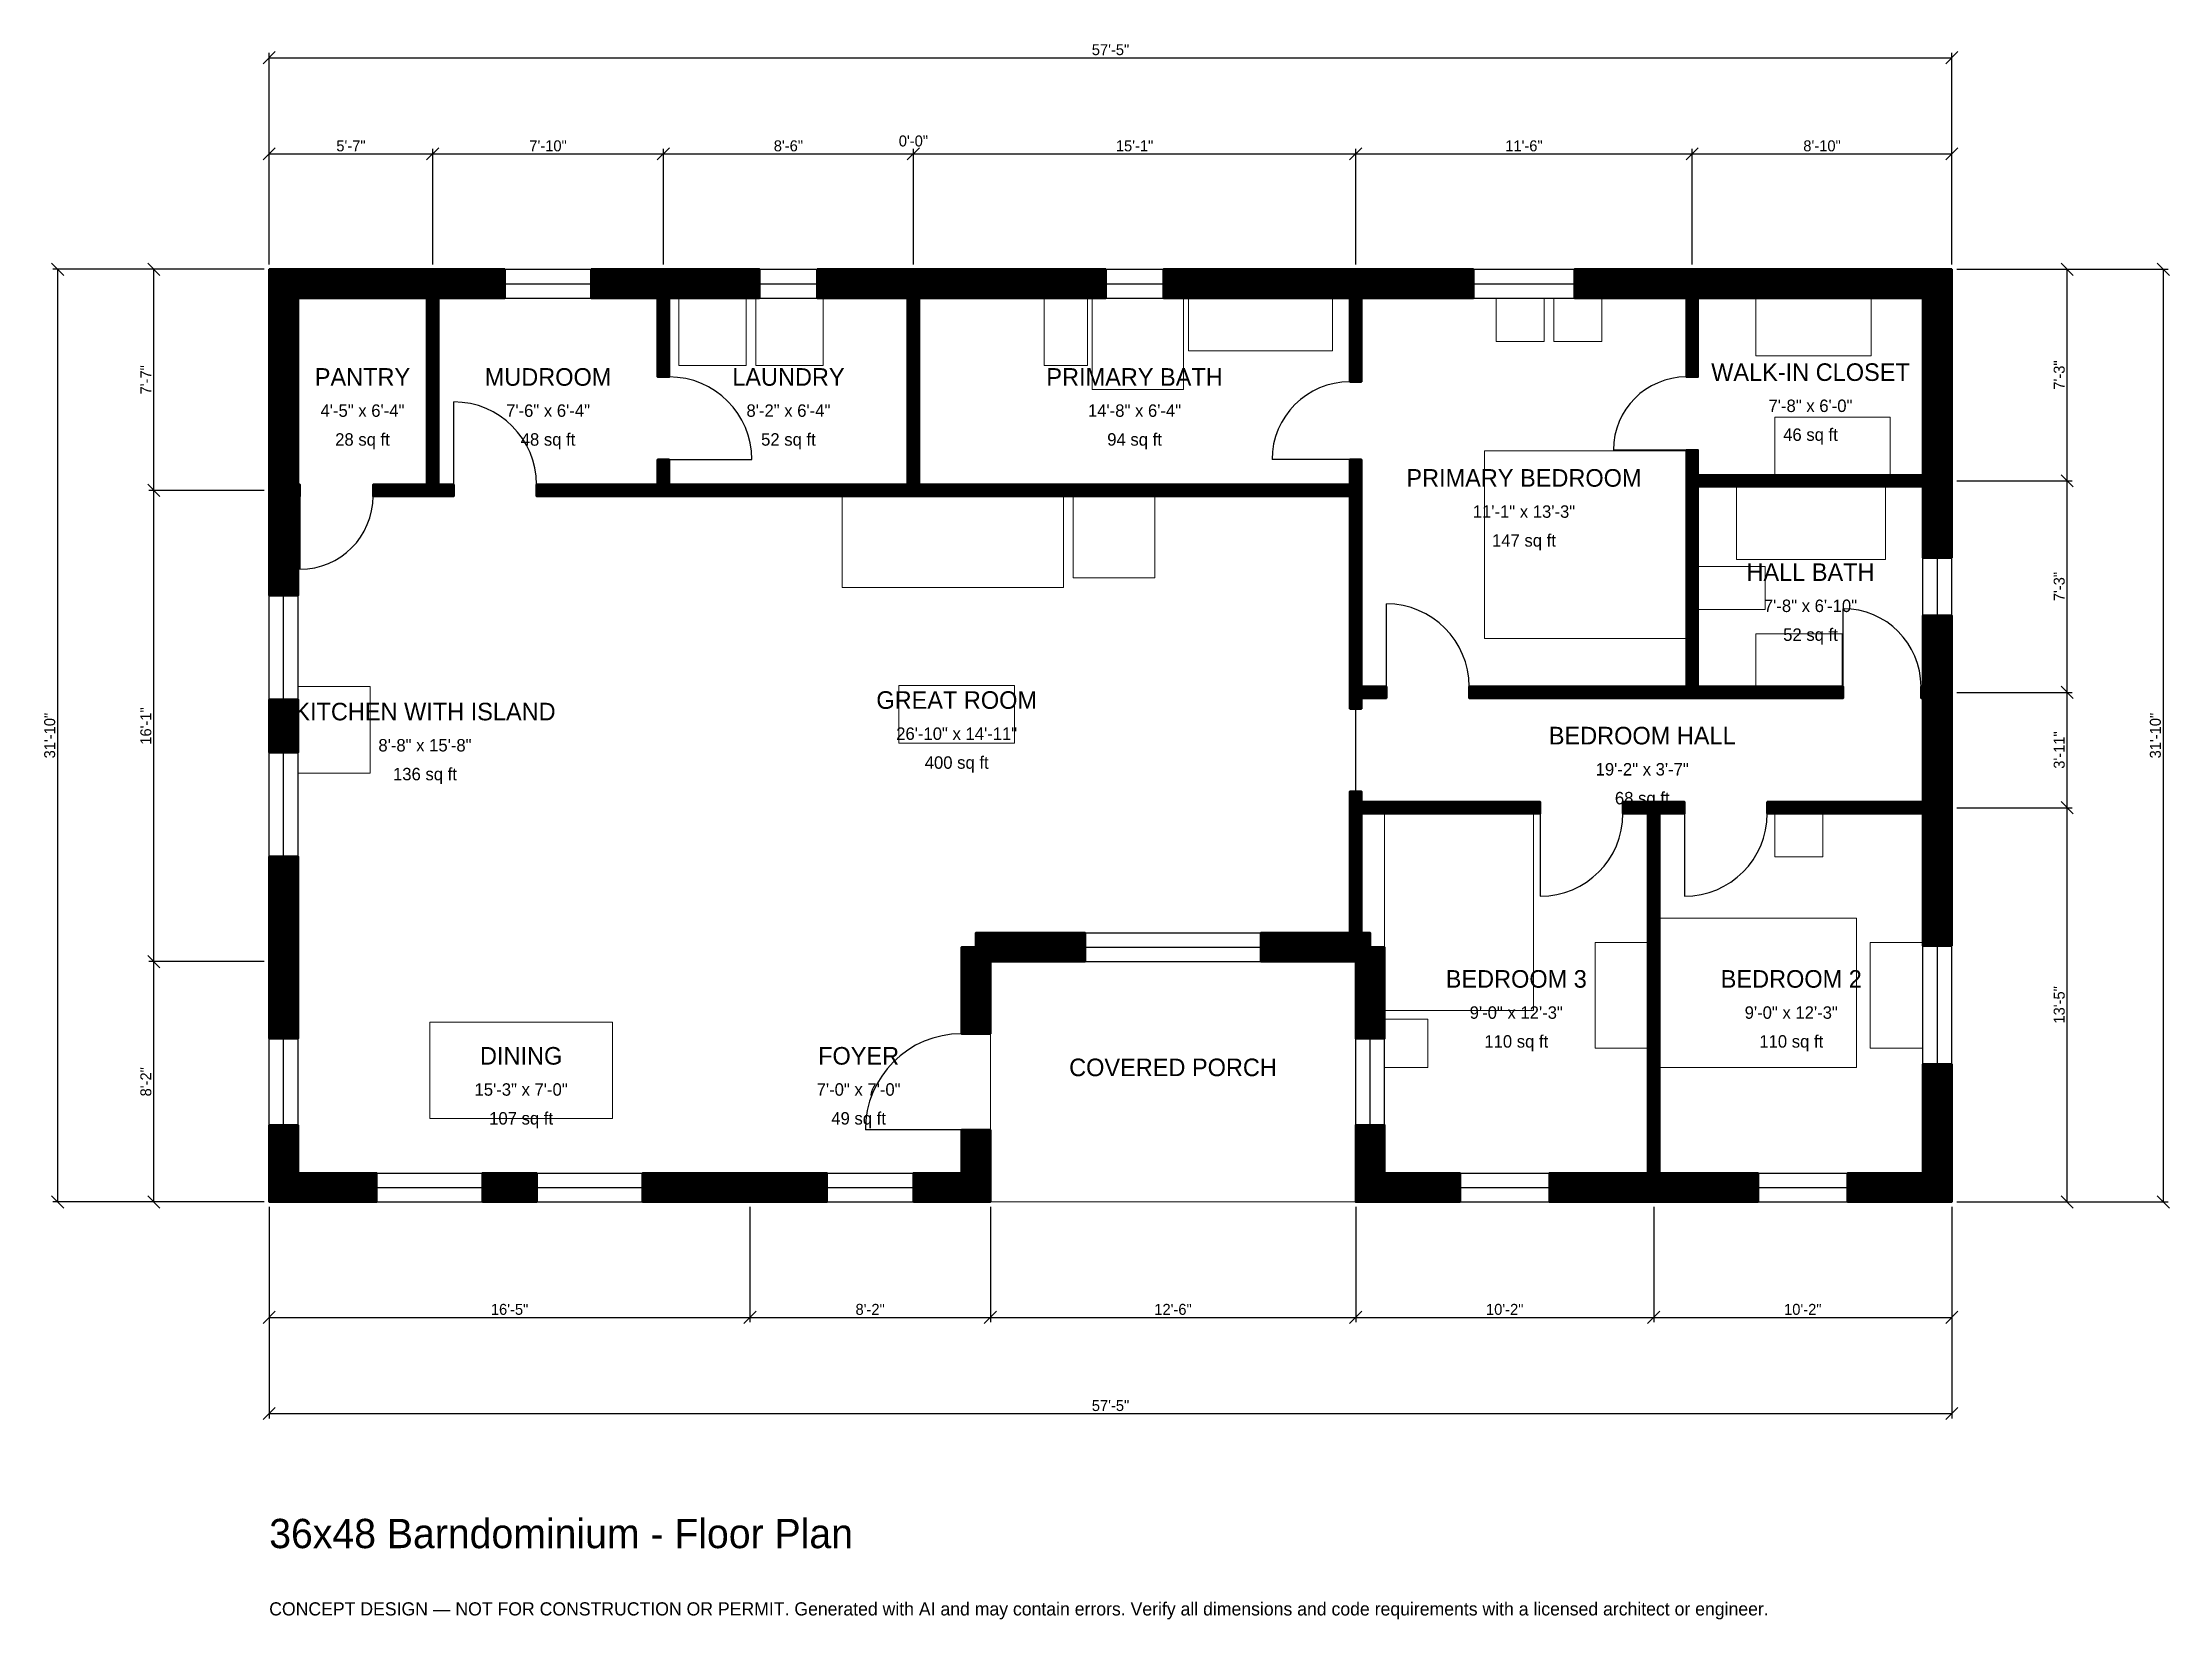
# Model space of a CAD drawing. Header units: inches. Extents: x -93 to 778, y -171 to 475.
import ezdxf
from ezdxf.enums import TextEntityAlignment as Align

# ---------------------------------------------------------------- set-up
doc = ezdxf.new("R2010")
doc.units = ezdxf.units.IN
doc.header["$MEASUREMENT"] = 0
doc.linetypes.add('DASHED', pattern=[0.6, 0.5, -0.1])
for name, color, linetype, lineweight in [('A-ANNO-DIMS', 1, 'Continuous', 13), ('A-ANNO-TEXT', 7, 'Continuous', 18), ('A-AREA-IDEN', 7, 'Continuous', 18), ('A-DOOR', 2, 'Continuous', 25), ('A-FLOR-FIXT', 9, 'Continuous', 13), ('A-FURN', 9, 'Continuous', 13), ('A-GLAZ', 4, 'Continuous', 25), ('A-SITE-PAVE', 8, 'Continuous', 13), ('A-WALL', 7, 'Continuous', 50), ('A-WALL-PATT', 8, 'Continuous', 13)]:
    doc.layers.add(name, color=color, linetype=linetype, lineweight=lineweight)
doc.dimstyles.new('PLAN', dxfattribs={"dimtxt": 4.5, "dimasz": 3, "dimexe": 2, "dimexo": 2, "dimgap": 1, "dimtad": 1, "dimdec": 0, "dimlunit": 4, "dimtsz": 2.5, "dimcen": 2.5, "dimclrd": 1, "dimclre": 1, "dimazin": 3, "dimtfac": 1, "dimtmove": 0, "dimatfit": 3})

msp = doc.modelspace()

# ---------------------------------------------------------------- hatches: boundary and pattern name
at = {"layer": 'A-WALL-PATT'}
h = msp.add_hatch(dxfattribs=at)
h.set_pattern_fill('ANSI31', color=8, scale=0.8)
h.paths.add_polyline_path([(263.7795, 0), (263.7795, 11.811), (283.4646, 11.811), (283.4646, 29.5276), (295.2756, 29.5276), (295.2756, 11.811), (295.2756, 11.811), (295.2756, 0), (295.2756, 0), (295.2756, 0), (283.4646, 0), (283.4646, 0), (263.7795, 0)])
h.paths.add_polyline_path([(202.7559, 0), (190.9449, 0), (152.8871, 0), (152.8871, 11.811), (190.9449, 11.811), (202.7559, 11.811), (228.3465, 11.811), (228.3465, 0), (202.7559, 0)])
h.paths.add_polyline_path([(87.2703, 0), (87.2703, 11.811), (109.5801, 11.811), (109.5801, 0), (87.2703, 0)])
h.paths.add_polyline_path([(11.811, 0), (11.811, 0), (0, 0), (0, 0), (0, 0), (0, 11.811), (0, 11.811), (0, 31.4961), (11.811, 31.4961), (11.811, 11.811), (43.9633, 11.811), (43.9633, 0), (11.811, 0)])
h.paths.add_polyline_path([(0, 92.5197), (0, 104.3307), (0, 141.4698), (11.811, 141.4698), (11.811, 104.3307), (11.811, 92.5197), (11.811, 66.9291), (0, 66.9291), (0, 92.5197)])
h.paths.add_polyline_path([(0, 205.7743), (11.811, 205.7743), (11.811, 183.9895), (0, 183.9895), (0, 205.7743)])
h.paths.add_polyline_path([(0, 285.4331), (0, 288.9764), (0, 288.9764), (0, 293.7008), (0, 293.7008), (0, 297.2441), (0, 370.0787), (0, 370.0787), (0, 381.8898), (0, 381.8898), (0, 381.8898), (11.811, 381.8898), (11.811, 381.8898), (61.0236, 381.8898), (64.5669, 381.8898), (64.5669, 381.8898), (69.2913, 381.8898), (69.2913, 381.8898), (72.8346, 381.8898), (96.4567, 381.8898), (96.4567, 370.0787), (72.8346, 370.0787), (69.2913, 370.0787), (69.2913, 293.7008), (75.5906, 293.7008), (75.5906, 288.9764), (69.2913, 288.9764), (64.5669, 288.9764), (42.5197, 288.9764), (42.5197, 293.7008), (64.5669, 293.7008), (64.5669, 370.0787), (61.0236, 370.0787), (11.811, 370.0787), (11.811, 297.2441), (11.811, 293.7008), (12.5984, 293.7008), (12.5984, 288.9764), (11.811, 288.9764), (11.811, 285.4331), (11.811, 248.294), (0, 248.294), (0, 285.4331)])
h.paths.add_polyline_path([(155.5118, 381.8898), (159.0551, 381.8898), (159.0551, 381.8898), (163.7795, 381.8898), (163.7795, 381.8898), (167.3228, 381.8898), (200.7874, 381.8898), (200.7874, 370.0787), (167.3228, 370.0787), (163.7795, 370.0787), (163.7795, 337.7953), (159.0551, 337.7953), (159.0551, 370.0787), (155.5118, 370.0787), (131.8898, 370.0787), (131.8898, 381.8898), (155.5118, 381.8898)])
h.paths.add_polyline_path([(257.874, 381.8898), (261.4173, 381.8898), (261.4173, 381.8898), (266.1417, 381.8898), (266.1417, 381.8898), (269.685, 381.8898), (342.5197, 381.8898), (342.5197, 370.0787), (269.685, 370.0787), (266.1417, 370.0787), (266.1417, 293.7008), (442.5197, 293.7008), (442.5197, 303.937), (447.2441, 303.937), (447.2441, 293.7008), (447.2441, 288.9764), (447.2441, 211.0236), (457.4803, 211.0236), (457.4803, 206.2992), (447.2441, 206.2992), (447.2441, 201.9685), (442.5197, 201.9685), (442.5197, 206.2992), (442.5197, 211.0236), (442.5197, 288.9764), (266.1417, 288.9764), (261.4173, 288.9764), (261.4173, 288.9764), (163.7795, 288.9764), (159.0551, 288.9764), (120.4724, 288.9764), (115.748, 288.9764), (109.4488, 288.9764), (109.4488, 293.7008), (115.748, 293.7008), (120.4724, 293.7008), (159.0551, 293.7008), (159.0551, 303.937), (163.7795, 303.937), (163.7795, 293.7008), (261.4173, 293.7008), (261.4173, 370.0787), (257.874, 370.0787), (224.4094, 370.0787), (224.4094, 381.8898), (257.874, 381.8898)])
h.paths.add_polyline_path([(438.9764, 381.8898), (442.5197, 381.8898), (442.5197, 381.8898), (447.2441, 381.8898), (447.2441, 381.8898), (450.7874, 381.8898), (493.1102, 381.8898), (493.1102, 370.0787), (450.7874, 370.0787), (447.2441, 370.0787), (447.2441, 335.8268), (442.5197, 335.8268), (442.5197, 370.0787), (438.9764, 370.0787), (366.1417, 370.0787), (366.1417, 381.8898), (438.9764, 381.8898)])
h.paths.add_polyline_path([(576.7717, 381.8898), (580.315, 381.8898), (580.315, 381.8898), (585.0394, 381.8898), (585.0394, 381.8898), (588.5827, 381.8898), (677.1654, 381.8898), (677.1654, 381.8898), (688.9764, 381.8898), (688.9764, 381.8898), (688.9764, 381.8898), (688.9764, 370.0787), (688.9764, 370.0787), (688.9764, 301.1811), (688.9764, 297.6378), (688.9764, 297.6378), (688.9764, 292.9134), (688.9764, 292.9134), (688.9764, 289.3701), (688.9764, 263.7795), (677.1654, 263.7795), (677.1654, 289.3701), (677.1654, 292.9134), (585.0394, 292.9134), (585.0394, 211.0236), (644.4882, 211.0236), (644.4882, 206.2992), (585.0394, 206.2992), (580.315, 206.2992), (491.3386, 206.2992), (491.3386, 211.0236), (580.315, 211.0236), (580.315, 292.9134), (580.315, 297.6378), (580.315, 307.874), (585.0394, 307.874), (585.0394, 297.6378), (677.1654, 297.6378), (677.1654, 301.1811), (677.1654, 370.0787), (588.5827, 370.0787), (585.0394, 370.0787), (585.0394, 337.7953), (580.315, 337.7953), (580.315, 370.0787), (576.7717, 370.0787), (534.4488, 370.0787), (534.4488, 381.8898), (576.7717, 381.8898)])
h.paths.add_polyline_path([(688.9764, 214.5669), (688.9764, 211.0236), (688.9764, 211.0236), (688.9764, 206.2992), (688.9764, 206.2992), (688.9764, 202.7559), (688.9764, 167.3228), (688.9764, 163.7795), (688.9764, 163.7795), (688.9764, 159.0551), (688.9764, 159.0551), (688.9764, 155.5118), (688.9764, 104.9213), (677.1654, 104.9213), (677.1654, 155.5118), (677.1654, 159.0551), (613.3858, 159.0551), (613.3858, 163.7795), (677.1654, 163.7795), (677.1654, 167.3228), (677.1654, 202.7559), (677.1654, 206.2992), (676.378, 206.2992), (676.378, 211.0236), (677.1654, 211.0236), (677.1654, 214.5669), (677.1654, 240.1575), (688.9764, 240.1575), (688.9764, 214.5669)])
h.paths.add_polyline_path([(688.9764, 11.811), (688.9764, 11.811), (688.9764, 0), (688.9764, 0), (688.9764, 0), (677.1654, 0), (677.1654, 0), (646.2598, 0), (646.2598, 11.811), (677.1654, 11.811), (677.1654, 56.4961), (688.9764, 56.4961), (688.9764, 11.811)])
h.paths.add_polyline_path([(572.8346, 0), (569.2913, 0), (569.2913, 0), (564.5669, 0), (564.5669, 0), (561.0236, 0), (524.2126, 0), (524.2126, 11.811), (561.0236, 11.811), (564.5669, 11.811), (564.5669, 159.0551), (554.3307, 159.0551), (554.3307, 163.7795), (564.5669, 163.7795), (569.2913, 163.7795), (579.5276, 163.7795), (579.5276, 159.0551), (569.2913, 159.0551), (569.2913, 11.811), (572.8346, 11.811), (609.6457, 11.811), (609.6457, 0), (572.8346, 0)])
h.paths.add_polyline_path([(456.6929, 0), (456.6929, 0), (444.8819, 0), (444.8819, 0), (444.8818, 0), (444.8818, 11.811), (444.8819, 11.811), (444.8819, 31.4961), (456.6929, 31.4961), (456.6929, 11.811), (487.5984, 11.811), (487.5984, 0), (456.6929, 0)])
h.paths.add_polyline_path([(444.8819, 96.063), (444.8818, 96.063), (444.8818, 98.4252), (442.5197, 98.4252), (442.5197, 98.4252), (406.1024, 98.4252), (406.1024, 110.2362), (442.5197, 110.2362), (442.5197, 159.0551), (442.5197, 163.7795), (442.5197, 168.1102), (447.2441, 168.1102), (447.2441, 163.7795), (520.4724, 163.7795), (520.4724, 159.0551), (447.2441, 159.0551), (447.2441, 110.2362), (450.7874, 110.2362), (450.7874, 104.3307), (456.6929, 104.3307), (456.6929, 66.9291), (444.8819, 66.9291), (444.8819, 96.063)])
h.paths.add_polyline_path([(295.2756, 98.4252), (295.2756, 68.8976), (283.4646, 68.8976), (283.4646, 104.3307), (289.3701, 104.3307), (289.3701, 110.2362), (334.0551, 110.2362), (334.0551, 98.4252), (295.2756, 98.4252)])

# ---------------------------------------------------------------- linework, layer by layer
at = {"layer": 'A-DOOR'}
for p, q in [((75.5906, 293.7008), (75.5906, 327.5591)), ((580.315, 307.874), (550.3937, 307.874)), ((163.7795, 303.937), (197.6378, 303.937)), ((442.5197, 303.937), (410.6299, 303.937)), ((12.5984, 288.9764), (12.5984, 259.0551)), ((457.4803, 211.0236), (457.4803, 244.8819)), ((644.4882, 211.0236), (644.4882, 242.9134)), ((444.8819, 168.1102), (444.8819, 201.9685)), ((520.4724, 159.0551), (520.4724, 125.1969)), ((579.5276, 159.0551), (579.5276, 125.1969)), ((283.4646, 29.5276), (244.0945, 29.5276))]:
    msp.add_line(p, q, dxfattribs=at)
for centre, radius, start, end in [((163.7795, 303.937), 33.8583, 0, 90), ((442.5197, 303.937), 31.8898, 90, 180), ((580.315, 307.874), 29.9213, 90, 180), ((75.5906, 293.7008), 33.8583, 0, 90), ((12.5984, 288.9764), 29.9213, 270, 360), ((457.4803, 211.0236), 33.8583, 0, 90), ((644.4882, 211.0236), 31.8898, 0, 90), ((520.4724, 159.0551), 33.8583, 270, 360), ((579.5276, 159.0551), 33.8583, 270, 360), ((283.4646, 29.5276), 39.3701, 90, 180)]:
    msp.add_arc(centre, radius, start, end, dxfattribs=at)
at = {"layer": 'A-FLOR-FIXT'}
for points in [[(317.3228, 342.5197), (335.0394, 342.5197), (335.0394, 370.0787), (317.3228, 370.0787)], [(337.0079, 332.6772), (374.4094, 332.6772), (374.4094, 370.0787), (337.0079, 370.0787)], [(376.378, 348.4252), (435.4331, 348.4252), (435.4331, 370.0787), (376.378, 370.0787)], [(600.7874, 262.9921), (661.811, 262.9921), (661.811, 292.9134), (600.7874, 292.9134)], [(585.0394, 242.5197), (612.5984, 242.5197), (612.5984, 260.2362), (585.0394, 260.2362)], [(608.6614, 211.0236), (644.0945, 211.0236), (644.0945, 232.6772), (608.6614, 232.6772)]]:
    msp.add_lwpolyline(points, close=True, dxfattribs=at)
at = {"layer": 'A-FURN'}
for points in [[(167.7165, 342.5197), (195.2756, 342.5197), (195.2756, 370.0787), (167.7165, 370.0787)], [(199.2126, 342.5197), (226.7717, 342.5197), (226.7717, 370.0787), (199.2126, 370.0787)], [(502.3622, 352.3622), (522.0472, 352.3622), (522.0472, 370.0787), (502.3622, 370.0787)], [(525.9843, 352.3622), (545.6693, 352.3622), (545.6693, 370.0787), (525.9843, 370.0787)], [(608.6614, 346.4567), (655.9055, 346.4567), (655.9055, 370.0787), (608.6614, 370.0787)], [(616.5354, 297.6378), (663.7795, 297.6378), (663.7795, 321.2598), (616.5354, 321.2598)], [(497.6378, 230.7087), (580.315, 230.7087), (580.315, 307.4803), (497.6378, 307.4803)], [(234.6457, 251.5748), (325.1969, 251.5748), (325.1969, 288.9764), (234.6457, 288.9764)], [(329.1339, 255.5118), (362.5984, 255.5118), (362.5984, 288.9764), (329.1339, 288.9764)], [(11.811, 175.5906), (41.3386, 175.5906), (41.3386, 211.0236), (11.811, 211.0236)], [(257.874, 187.7953), (305.1181, 187.7953), (305.1181, 211.4173), (257.874, 211.4173)], [(456.6929, 78.3465), (517.7165, 78.3465), (517.7165, 159.0551), (456.6929, 159.0551)], [(616.5354, 141.3386), (636.2205, 141.3386), (636.2205, 159.0551), (616.5354, 159.0551)], [(569.2913, 55.1181), (650, 55.1181), (650, 116.1417), (569.2913, 116.1417)], [(542.9134, 62.9921), (564.5669, 62.9921), (564.5669, 106.2992), (542.9134, 106.2992)], [(655.5118, 62.9921), (677.1654, 62.9921), (677.1654, 106.2992), (655.5118, 106.2992)], [(65.748, 34.252), (140.5512, 34.252), (140.5512, 73.622), (65.748, 73.622)], [(456.6929, 55.1181), (474.4094, 55.1181), (474.4094, 74.8031), (456.6929, 74.8031)]]:
    msp.add_lwpolyline(points, close=True, dxfattribs=at)
at = {"layer": 'A-GLAZ'}
for p, q in [((96.4567, 381.8898), (131.8898, 381.8898)), ((96.4567, 375.9843), (131.8898, 375.9843)), ((200.7874, 381.8898), (224.4094, 381.8898)), ((200.7874, 375.9843), (224.4094, 375.9843)), ((342.5197, 381.8898), (366.1417, 381.8898)), ((342.5197, 375.9843), (366.1417, 375.9843)), ((493.1102, 381.8898), (534.4488, 381.8898)), ((493.1102, 375.9843), (534.4488, 375.9843)), ((96.4567, 370.0787), (131.8898, 370.0787)), ((200.7874, 370.0787), (224.4094, 370.0787)), ((342.5197, 370.0787), (366.1417, 370.0787)), ((493.1102, 370.0787), (534.4488, 370.0787)), ((677.1654, 240.1575), (677.1654, 263.7795)), ((683.0709, 240.1575), (683.0709, 263.7795)), ((688.9764, 240.1575), (688.9764, 263.7795)), ((0, 205.7743), (0, 248.294)), ((5.9055, 205.7743), (5.9055, 248.294)), ((11.811, 205.7743), (11.811, 248.294)), ((0, 141.4698), (0, 183.9895)), ((5.9055, 141.4698), (5.9055, 183.9895)), ((11.811, 141.4698), (11.811, 183.9895)), ((334.0551, 110.2362), (406.1024, 110.2362)), ((677.1654, 56.4961), (677.1654, 104.9213)), ((683.0709, 56.4961), (683.0709, 104.9213)), ((688.9764, 56.4961), (688.9764, 104.9213)), ((334.0551, 104.3307), (406.1024, 104.3307)), ((334.0551, 98.4252), (406.1024, 98.4252)), ((0, 31.4961), (0, 66.9291)), ((5.9055, 31.4961), (5.9055, 66.9291)), ((11.811, 31.4961), (11.811, 66.9291)), ((444.8819, 31.4961), (444.8819, 66.9291)), ((450.7874, 31.4961), (450.7874, 66.9291)), ((456.6929, 31.4961), (456.6929, 66.9291)), ((43.9633, 11.811), (87.2703, 11.811)), ((109.5801, 11.811), (152.8871, 11.811)), ((228.3465, 11.811), (263.7795, 11.811)), ((487.5984, 11.811), (524.2126, 11.811)), ((609.6457, 11.811), (646.2598, 11.811)), ((43.9633, 5.9055), (87.2703, 5.9055)), ((43.9633, 0), (87.2703, 0)), ((109.5801, 5.9055), (152.8871, 5.9055)), ((109.5801, 0), (152.8871, 0)), ((228.3465, 5.9055), (263.7795, 5.9055)), ((228.3465, 0), (263.7795, 0)), ((487.5984, 5.9055), (524.2126, 5.9055)), ((487.5984, 0), (524.2126, 0)), ((609.6457, 5.9055), (646.2598, 5.9055)), ((609.6457, 0), (646.2598, 0))]:
    msp.add_line(p, q, dxfattribs=at)
at = {"layer": 'A-SITE-PAVE', "linetype": 'DASHED'}
msp.add_lwpolyline([(295.2756, 0), (444.8819, 0), (444.8819, 98.4252), (295.2756, 98.4252)], close=True, dxfattribs=at)
at = {"layer": 'A-WALL'}
for points in [[(0, 285.4331), (0, 288.9764), (0, 288.9764), (0, 293.7008), (0, 293.7008), (0, 297.2441), (0, 370.0787), (0, 370.0787), (0, 381.8898), (0, 381.8898), (0, 381.8898), (11.811, 381.8898), (11.811, 381.8898), (61.0236, 381.8898), (64.5669, 381.8898), (64.5669, 381.8898), (69.2913, 381.8898), (69.2913, 381.8898), (72.8346, 381.8898), (96.4567, 381.8898), (96.4567, 370.0787), (72.8346, 370.0787), (69.2913, 370.0787), (69.2913, 293.7008), (75.5906, 293.7008), (75.5906, 288.9764), (69.2913, 288.9764), (64.5669, 288.9764), (42.5197, 288.9764), (42.5197, 293.7008), (64.5669, 293.7008), (64.5669, 370.0787), (61.0236, 370.0787), (11.811, 370.0787), (11.811, 297.2441), (11.811, 293.7008), (12.5984, 293.7008), (12.5984, 288.9764), (11.811, 288.9764), (11.811, 285.4331), (11.811, 248.294), (0, 248.294), (0, 285.4331)], [(257.874, 381.8898), (261.4173, 381.8898), (261.4173, 381.8898), (266.1417, 381.8898), (266.1417, 381.8898), (269.685, 381.8898), (342.5197, 381.8898), (342.5197, 370.0787), (269.685, 370.0787), (266.1417, 370.0787), (266.1417, 293.7008), (442.5197, 293.7008), (442.5197, 303.937), (447.2441, 303.937), (447.2441, 293.7008), (447.2441, 288.9764), (447.2441, 211.0236), (457.4803, 211.0236), (457.4803, 206.2992), (447.2441, 206.2992), (447.2441, 201.9685), (442.5197, 201.9685), (442.5197, 206.2992), (442.5197, 211.0236), (442.5197, 288.9764), (266.1417, 288.9764), (261.4173, 288.9764), (261.4173, 288.9764), (163.7795, 288.9764), (159.0551, 288.9764), (120.4724, 288.9764), (115.748, 288.9764), (109.4488, 288.9764), (109.4488, 293.7008), (115.748, 293.7008), (120.4724, 293.7008), (159.0551, 293.7008), (159.0551, 303.937), (163.7795, 303.937), (163.7795, 293.7008), (261.4173, 293.7008), (261.4173, 370.0787), (257.874, 370.0787), (224.4094, 370.0787), (224.4094, 381.8898), (257.874, 381.8898)], [(155.5118, 381.8898), (159.0551, 381.8898), (159.0551, 381.8898), (163.7795, 381.8898), (163.7795, 381.8898), (167.3228, 381.8898), (200.7874, 381.8898), (200.7874, 370.0787), (167.3228, 370.0787), (163.7795, 370.0787), (163.7795, 337.7953), (159.0551, 337.7953), (159.0551, 370.0787), (155.5118, 370.0787), (131.8898, 370.0787), (131.8898, 381.8898), (155.5118, 381.8898)], [(438.9764, 381.8898), (442.5197, 381.8898), (442.5197, 381.8898), (447.2441, 381.8898), (447.2441, 381.8898), (450.7874, 381.8898), (493.1102, 381.8898), (493.1102, 370.0787), (450.7874, 370.0787), (447.2441, 370.0787), (447.2441, 335.8268), (442.5197, 335.8268), (442.5197, 370.0787), (438.9764, 370.0787), (366.1417, 370.0787), (366.1417, 381.8898), (438.9764, 381.8898)], [(576.7717, 381.8898), (580.315, 381.8898), (580.315, 381.8898), (585.0394, 381.8898), (585.0394, 381.8898), (588.5827, 381.8898), (677.1654, 381.8898), (677.1654, 381.8898), (688.9764, 381.8898), (688.9764, 381.8898), (688.9764, 381.8898), (688.9764, 370.0787), (688.9764, 370.0787), (688.9764, 301.1811), (688.9764, 297.6378), (688.9764, 297.6378), (688.9764, 292.9134), (688.9764, 292.9134), (688.9764, 289.3701), (688.9764, 263.7795), (677.1654, 263.7795), (677.1654, 289.3701), (677.1654, 292.9134), (585.0394, 292.9134), (585.0394, 211.0236), (644.4882, 211.0236), (644.4882, 206.2992), (585.0394, 206.2992), (580.315, 206.2992), (491.3386, 206.2992), (491.3386, 211.0236), (580.315, 211.0236), (580.315, 292.9134), (580.315, 297.6378), (580.315, 307.874), (585.0394, 307.874), (585.0394, 297.6378), (677.1654, 297.6378), (677.1654, 301.1811), (677.1654, 370.0787), (588.5827, 370.0787), (585.0394, 370.0787), (585.0394, 337.7953), (580.315, 337.7953), (580.315, 370.0787), (576.7717, 370.0787), (534.4488, 370.0787), (534.4488, 381.8898), (576.7717, 381.8898)], [(688.9764, 214.5669), (688.9764, 211.0236), (688.9764, 211.0236), (688.9764, 206.2992), (688.9764, 206.2992), (688.9764, 202.7559), (688.9764, 167.3228), (688.9764, 163.7795), (688.9764, 163.7795), (688.9764, 159.0551), (688.9764, 159.0551), (688.9764, 155.5118), (688.9764, 104.9213), (677.1654, 104.9213), (677.1654, 155.5118), (677.1654, 159.0551), (613.3858, 159.0551), (613.3858, 163.7795), (677.1654, 163.7795), (677.1654, 167.3228), (677.1654, 202.7559), (677.1654, 206.2992), (676.378, 206.2992), (676.378, 211.0236), (677.1654, 211.0236), (677.1654, 214.5669), (677.1654, 240.1575), (688.9764, 240.1575), (688.9764, 214.5669)], [(0, 205.7743), (11.811, 205.7743), (11.811, 183.9895), (0, 183.9895), (0, 205.7743)], [(444.8819, 96.063), (444.8818, 96.063), (444.8818, 98.4252), (442.5197, 98.4252), (442.5197, 98.4252), (406.1024, 98.4252), (406.1024, 110.2362), (442.5197, 110.2362), (442.5197, 159.0551), (442.5197, 163.7795), (442.5197, 168.1102), (447.2441, 168.1102), (447.2441, 163.7795), (520.4724, 163.7795), (520.4724, 159.0551), (447.2441, 159.0551), (447.2441, 110.2362), (450.7874, 110.2362), (450.7874, 104.3307), (456.6929, 104.3307), (456.6929, 66.9291), (444.8819, 66.9291), (444.8819, 96.063)], [(572.8346, 0), (569.2913, 0), (569.2913, 0), (564.5669, 0), (564.5669, 0), (561.0236, 0), (524.2126, 0), (524.2126, 11.811), (561.0236, 11.811), (564.5669, 11.811), (564.5669, 159.0551), (554.3307, 159.0551), (554.3307, 163.7795), (564.5669, 163.7795), (569.2913, 163.7795), (579.5276, 163.7795), (579.5276, 159.0551), (569.2913, 159.0551), (569.2913, 11.811), (572.8346, 11.811), (609.6457, 11.811), (609.6457, 0), (572.8346, 0)], [(0, 92.5197), (0, 104.3307), (0, 141.4698), (11.811, 141.4698), (11.811, 104.3307), (11.811, 92.5197), (11.811, 66.9291), (0, 66.9291), (0, 92.5197)], [(295.2756, 98.4252), (295.2756, 68.8976), (283.4646, 68.8976), (283.4646, 104.3307), (289.3701, 104.3307), (289.3701, 110.2362), (334.0551, 110.2362), (334.0551, 98.4252), (295.2756, 98.4252)], [(688.9764, 11.811), (688.9764, 11.811), (688.9764, 0), (688.9764, 0), (688.9764, 0), (677.1654, 0), (677.1654, 0), (646.2598, 0), (646.2598, 11.811), (677.1654, 11.811), (677.1654, 56.4961), (688.9764, 56.4961), (688.9764, 11.811)], [(11.811, 0), (11.811, 0), (0, 0), (0, 0), (0, 0), (0, 11.811), (0, 11.811), (0, 31.4961), (11.811, 31.4961), (11.811, 11.811), (43.9633, 11.811), (43.9633, 0), (11.811, 0)], [(263.7795, 0), (263.7795, 11.811), (283.4646, 11.811), (283.4646, 29.5276), (295.2756, 29.5276), (295.2756, 11.811), (295.2756, 11.811), (295.2756, 0), (295.2756, 0), (295.2756, 0), (283.4646, 0), (283.4646, 0), (263.7795, 0)], [(456.6929, 0), (456.6929, 0), (444.8819, 0), (444.8819, 0), (444.8818, 0), (444.8818, 11.811), (444.8819, 11.811), (444.8819, 31.4961), (456.6929, 31.4961), (456.6929, 11.811), (487.5984, 11.811), (487.5984, 0), (456.6929, 0)], [(87.2703, 0), (87.2703, 11.811), (109.5801, 11.811), (109.5801, 0), (87.2703, 0)], [(202.7559, 0), (190.9449, 0), (152.8871, 0), (152.8871, 11.811), (190.9449, 11.811), (202.7559, 11.811), (228.3465, 11.811), (228.3465, 0), (202.7559, 0)]]:
    msp.add_lwpolyline(points, close=True, dxfattribs=at)

# ---------------------------------------------------------------- texts
at = {"layer": 'A-ANNO-TEXT'}
for s, height, p in [('36x48 Barndominium - Floor Plan', 12, (0, -141.7323)), ('CONCEPT DESIGN — NOT FOR CONSTRUCTION OR PERMIT. Generated with AI and may contain errors. Verify all dimensions and code requirements with a licensed architect or engineer.', 5.4, (0, -169.2913))]:
    msp.add_text(s, height=height, dxfattribs=at).set_placement(p)
at = {"layer": 'A-AREA-IDEN'}
for s, height, p in [('PANTRY', 7.2, (38.189, 337.7953)), ('MUDROOM', 7.2, (114.1732, 337.7953)), ('LAUNDRY', 7.2, (212.5984, 337.7953)), ('PRIMARY BATH', 7.2, (354.3307, 337.7953)), ('WALK-IN CLOSET', 7.2, (631.1024, 339.7638)), ('4\'-5" x 6\'-4"', 5.1, (38.189, 324.0157)), ('7\'-6" x 6\'-4"', 5.1, (114.1732, 324.0157)), ('8\'-2" x 6\'-4"', 5.1, (212.5984, 324.0157)), ('14\'-8" x 6\'-4"', 5.1, (354.3307, 324.0157)), ('7\'-8" x 6\'-0"', 5.1, (631.1024, 325.9843)), ('28 sq ft', 5.1, (38.189, 312.2047)), ('48 sq ft', 5.1, (114.1732, 312.2047)), ('52 sq ft', 5.1, (212.5984, 312.2047)), ('94 sq ft', 5.1, (354.3307, 312.2047)), ('46 sq ft', 5.1, (631.1024, 314.1732)), ('PRIMARY BEDROOM', 7.2, (513.7795, 296.4567)), ('11\'-1" x 13\'-3"', 5.1, (513.7795, 282.6772)), ('147 sq ft', 5.1, (513.7795, 270.8661)), ('HALL BATH', 7.2, (631.1024, 257.874)), ('7\'-8" x 6\'-10"', 5.1, (631.1024, 244.0945)), ('52 sq ft', 5.1, (631.1024, 232.2835)), ('GREAT ROOM', 7.2, (281.4961, 205.5118)), ('KITCHEN WITH ISLAND', 7.2, (63.7795, 200.7874)), ('26\'-10" x 14\'-11"', 5.1, (281.4961, 191.7323)), ('BEDROOM HALL', 7.2, (562.2047, 190.9449)), ('8\'-8" x 15\'-8"', 5.1, (63.7795, 187.0079)), ('136 sq ft', 5.1, (63.7795, 175.1969)), ('400 sq ft', 5.1, (281.4961, 179.9213)), ('19\'-2" x 3\'-7"', 5.1, (562.2047, 177.1654)), ('68 sq ft', 5.1, (562.2047, 165.3543)), ('BEDROOM 3', 7.2, (510.6299, 91.3386)), ('BEDROOM 2', 7.2, (623.2283, 91.3386)), ('9\'-0" x 12\'-3"', 5.1, (510.6299, 77.5591)), ('9\'-0" x 12\'-3"', 5.1, (623.2283, 77.5591)), ('DINING', 7.2, (103.1496, 59.8425)), ('FOYER', 7.2, (241.3386, 59.8425)), ('110 sq ft', 5.1, (510.6299, 65.748)), ('110 sq ft', 5.1, (623.2283, 65.748)), ('COVERED PORCH', 7.2, (370.0787, 55.1181)), ('15\'-3" x 7\'-0"', 5.1, (103.1496, 46.063)), ('7\'-0" x 7\'-0"', 5.1, (241.3386, 46.063)), ('107 sq ft', 5.1, (103.1496, 34.252)), ('49 sq ft', 5.1, (241.3386, 34.252))]:
    msp.add_text(s, height=height, dxfattribs=at).set_placement(p, align=Align.MIDDLE_CENTER)

# ---------------------------------------------------------------- dimensions: what is measured, and where the dimension line sits
at = {"layer": 'A-ANNO-DIMS'}
for base, p1, p2, text in [((0, 468.5039), (0, 381.8898), (688.9764, 381.8898), '57\'-5"'), ((263.7795, 429.1339), (263.7795, 381.8898), (263.7795, 381.8898), '0\'-0"'), ((0, 429.1339), (0, 381.8898), (66.9291, 381.8898), '5\'-7"'), ((66.9291, 429.1339), (66.9291, 381.8898), (161.4173, 381.8898), '7\'-10"'), ((161.4173, 429.1339), (161.4173, 381.8898), (263.7795, 381.8898), '8\'-6"'), ((263.7795, 429.1339), (263.7795, 381.8898), (444.8819, 381.8898), '15\'-1"'), ((444.8819, 429.1339), (444.8819, 381.8898), (582.6772, 381.8898), '11\'-6"'), ((582.6772, 429.1339), (582.6772, 381.8898), (688.9764, 381.8898), '8\'-10"'), ((0, -47.2441), (0, 0), (196.8504, 0), '16\'-5"'), ((0, -86.6142), (0, 0), (688.9764, 0), '57\'-5"'), ((196.8504, -47.2441), (196.8504, 0), (295.2756, 0), '8\'-2"'), ((295.2756, -47.2441), (295.2756, 0), (444.8819, 0), '12\'-6"'), ((444.8819, -47.2441), (444.8819, 0), (566.9291, 0), '10\'-2"'), ((566.9291, -47.2441), (566.9291, 0), (688.9764, 0), '10\'-2"')]:
    msp.add_linear_dim(base=base, p1=p1, p2=p2, text=text, dimstyle='PLAN', dxfattribs=at).render()
for base, p1, p2, text in [((-86.6142, 0), (0, 0), (0, 381.8898), '31\'-10"'), ((-47.2441, 291.3386), (0, 291.3386), (0, 381.8898), '7\'-7"'), ((736.2205, 295.2756), (688.9764, 295.2756), (688.9764, 381.8898), '7\'-3"'), ((775.5906, 0), (688.9764, 0), (688.9764, 381.8898), '31\'-10"'), ((736.2205, 208.6614), (688.9764, 208.6614), (688.9764, 295.2756), '7\'-3"'), ((-47.2441, 98.4252), (0, 98.4252), (0, 291.3386), '16\'-1"'), ((736.2205, 161.4173), (688.9764, 161.4173), (688.9764, 208.6614), '3\'-11"'), ((736.2205, 0), (688.9764, 0), (688.9764, 161.4173), '13\'-5"'), ((-47.2441, 0), (0, 0), (0, 98.4252), '8\'-2"')]:
    msp.add_linear_dim(base=base, p1=p1, p2=p2, angle=90, text=text, dimstyle='PLAN', dxfattribs=at).render()

doc.saveas('drawing.dxf')
